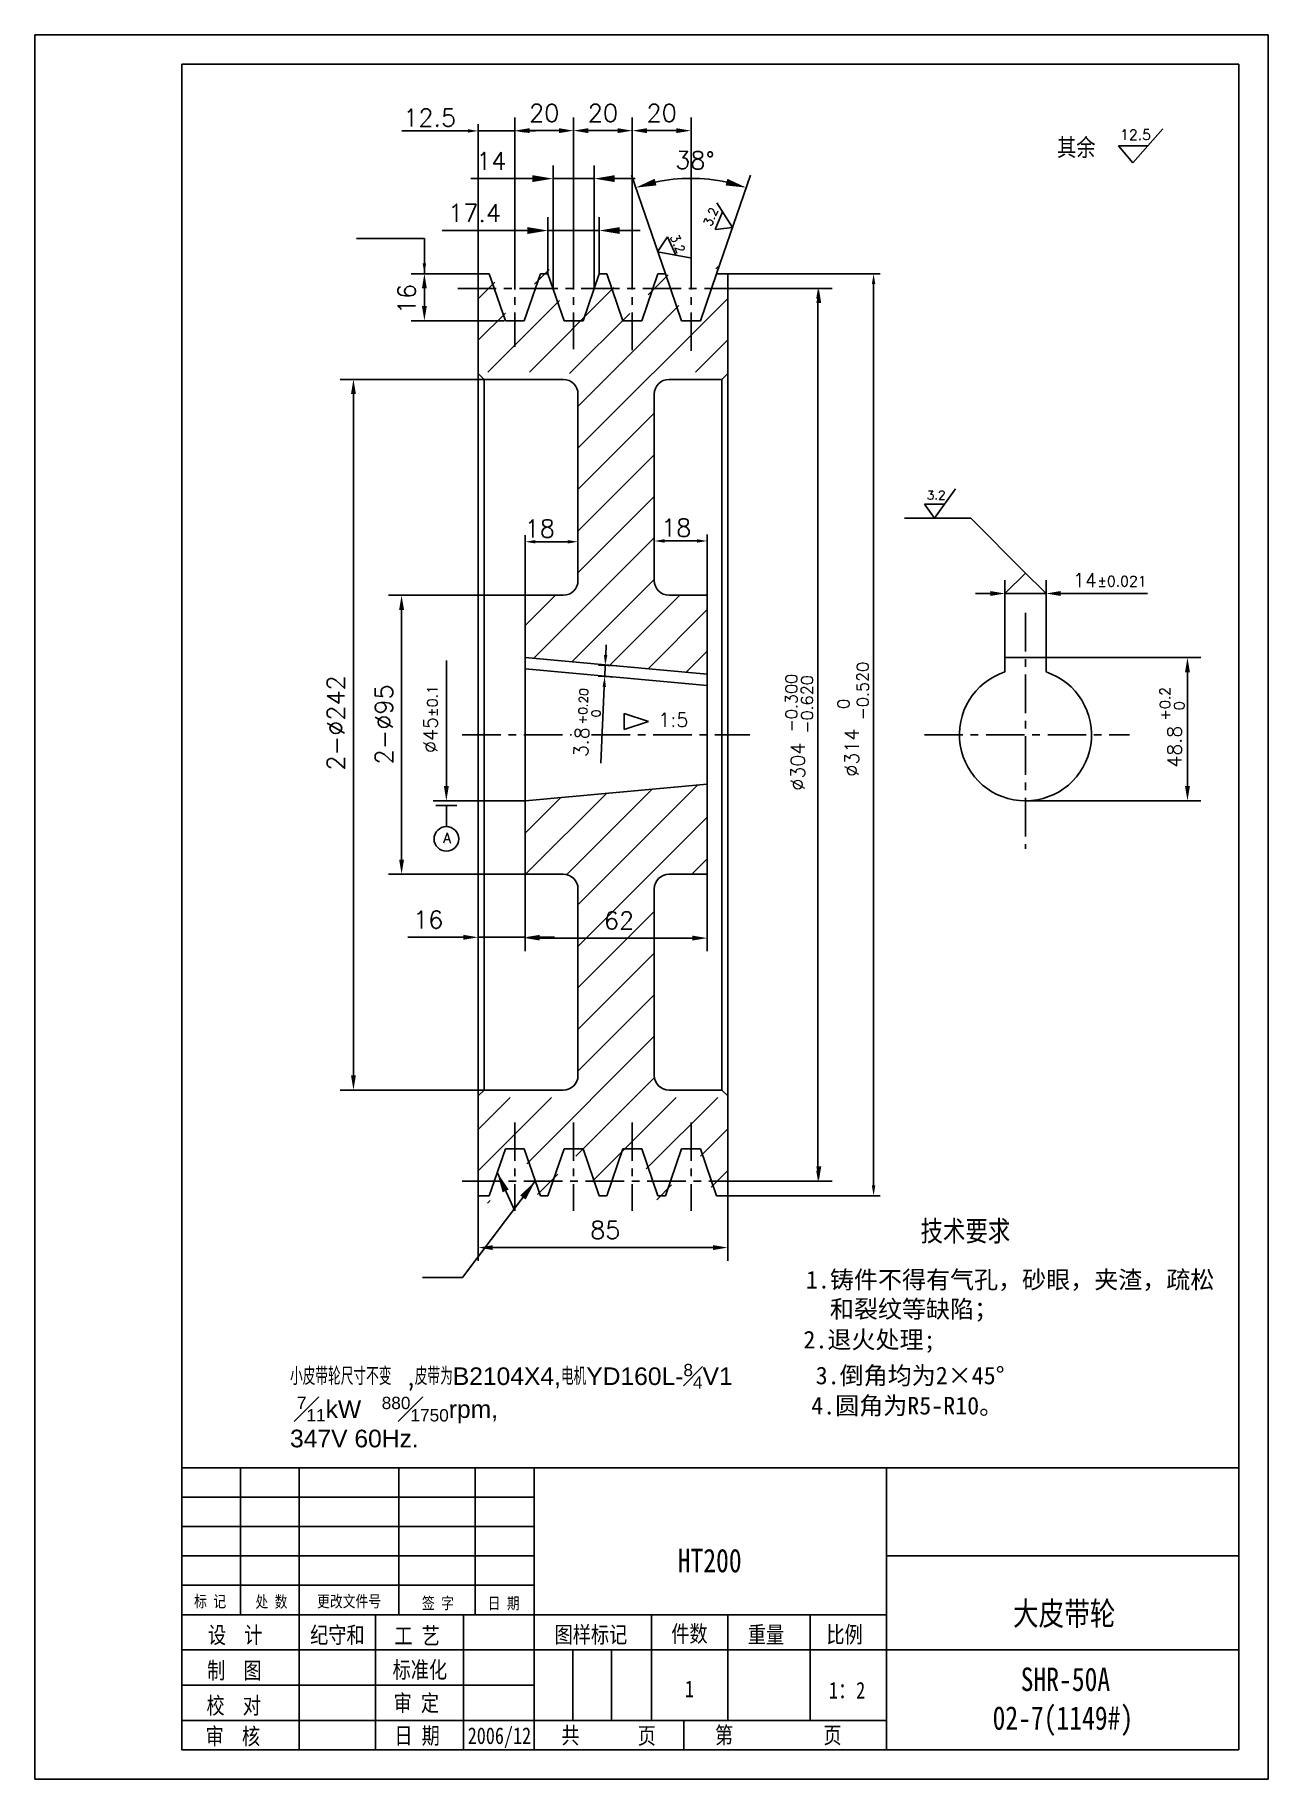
# Model space of a CAD drawing. Extents: x 345 to 765, y 133 to 727.
import ezdxf

# ---------------------------------------------------------------- set-up
doc = ezdxf.new("R2010")
doc.units = 0
doc.header["$LTSCALE"] = 10.5
doc.header["$MEASUREMENT"] = 0
doc.linetypes.add('CENTER', pattern=[2, 1.25, -0.25, 0.25, -0.25])
doc.layers.get('0').update_dxf_attribs({"color": 2, "linetype": 'CONTINUOUS'})
doc.layers.get('DEFPOINTS').update_dxf_attribs({"linetype": 'CONTINUOUS'})
doc.layers.add('PART', color=3, linetype='CONTINUOUS')
doc.layers.add('SMPEN_THICK', color=7, linetype='CONTINUOUS')
doc.styles.add('HZDX', font='', dxfattribs={"width": 0.8, "height": 7.5})
doc.styles.get("Standard").update_dxf_attribs({"font": 'txt.shx', "height": 6, "bigfont": 'gbcbig.shx'})
doc.styles.get('HZDX').set_extended_font_data('SimSun')
doc.dimstyles.get("Standard").update_dxf_attribs({"dimtxt": 0.18, "dimasz": 0.18, "dimexe": 0.18, "dimexo": 0.0625, "dimgap": 0.09, "dimtad": 0, "dimtih": 1, "dimtoh": 1, "dimdec": 4, "dimzin": 0, "dimdsep": 46, "dimtxsty": 'Standard', "dimcen": 0.09, "dimadec": 0, "dimazin": 0, "dimtfac": 1, "dimtdec": 4, "dimtofl": 0, "dimtmove": 0, "dimatfit": 3, "dimfxl": 1, "dimtolj": 1, "dimtzin": 0, "dimarcsym": 0})

# ---------------------------------------------------------------- blocks, each defined once
blk = doc.blocks.new('*D5')
at = {"layer": 'DEFPOINTS', "color": 0, "transparency": 16777216}
for p in [(512.05, 536.51), (469.97, 441.51), (512.05, 441.51)]:
    blk.add_point(p, dxfattribs=at)
at = {"layer": 'SMPEN_THICK', "color": 2, "lineweight": -2, "transparency": 16777216}
for p, q in [((512.05, 536.51), (465.47, 536.51)), ((469.97, 531.51), (469.97, 446.51)), ((512.05, 441.51), (465.47, 441.51))]:
    blk.add_line(p, q, dxfattribs=at)
at = {"layer": 'SMPEN_THICK', "color": 2, "transparency": 16777216}
for points in [[(469.14, 531.51), (470.81, 531.51), (469.97, 536.51)], [(469.14, 446.51), (470.81, 446.51), (469.97, 441.51)]]:
    blk.add_solid(points, dxfattribs=at)
at = {"layer": 'SMPEN_THICK', "color": 2, "transparency": 16777216, "insert": (463.97, 492.53), "char_height": 6, "attachment_point": 5, "rotation": 90}
blk.add_mtext('\\A1;2-%%c95', dxfattribs=at)
blk = doc.blocks.new('*D6')
at = {"layer": 'DEFPOINTS', "color": 0, "transparency": 16777216}
for p in [(498.05, 610.01), (453.58, 368.01), (498.05, 368.01)]:
    blk.add_point(p, dxfattribs=at)
at = {"layer": 'SMPEN_THICK', "color": 2, "lineweight": -2, "transparency": 16777216}
for p, q in [((498.05, 610.01), (449.08, 610.01)), ((453.58, 605.01), (453.58, 373.01)), ((498.05, 368.01), (449.08, 368.01))]:
    blk.add_line(p, q, dxfattribs=at)
at = {"layer": 'SMPEN_THICK', "color": 2, "transparency": 16777216}
for points in [[(452.75, 605.01), (454.42, 605.01), (453.58, 610.01)], [(452.75, 373.01), (454.42, 373.01), (453.58, 368.01)]]:
    blk.add_solid(points, dxfattribs=at)
at = {"layer": 'SMPEN_THICK', "color": 2, "transparency": 16777216, "insert": (447.58, 493.03), "char_height": 6, "attachment_point": 5, "rotation": 90}
blk.add_mtext('\\A1;2-%%c242', dxfattribs=at)
blk = doc.blocks.new('*D7')
at = {"layer": 'DEFPOINTS', "color": 0, "transparency": 16777216}
for p in [(548.55, 694.74), (548.55, 641.01), (568.55, 641.01)]:
    blk.add_point(p, dxfattribs=at)
at = {"layer": 'SMPEN_THICK', "color": 2, "lineweight": -2, "transparency": 16777216}
for p, q in [((548.55, 641.01), (548.55, 699.24)), ((563.55, 694.74), (553.55, 694.74))]:
    blk.add_line(p, q, dxfattribs=at)
at = {"layer": 'SMPEN_THICK', "color": 2, "transparency": 16777216}
for points in [[(553.55, 695.57), (553.55, 693.9), (548.55, 694.74)], [(563.55, 695.57), (563.55, 693.9), (568.55, 694.74)]]:
    blk.add_solid(points, dxfattribs=at)
at = {"layer": 'SMPEN_THICK', "color": 2, "transparency": 16777216, "insert": (558.55, 700.74), "char_height": 6, "attachment_point": 5}
blk.add_mtext('\\A1;20', dxfattribs=at)
blk = doc.blocks.new('*D8')
at = {"layer": 'DEFPOINTS', "color": 0, "transparency": 16777216}
for p in [(528.55, 694.74), (528.55, 641.01), (548.55, 641.01)]:
    blk.add_point(p, dxfattribs=at)
at = {"layer": 'SMPEN_THICK', "color": 2, "lineweight": -2, "transparency": 16777216}
for p, q in [((528.55, 641.01), (528.55, 699.24)), ((543.55, 694.74), (533.55, 694.74))]:
    blk.add_line(p, q, dxfattribs=at)
at = {"layer": 'SMPEN_THICK', "color": 2, "transparency": 16777216}
for points in [[(533.55, 695.57), (533.55, 693.9), (528.55, 694.74)], [(543.55, 695.57), (543.55, 693.9), (548.55, 694.74)]]:
    blk.add_solid(points, dxfattribs=at)
at = {"layer": 'SMPEN_THICK', "color": 2, "transparency": 16777216, "insert": (538.55, 700.74), "char_height": 6, "attachment_point": 5}
blk.add_mtext('\\A1;20', dxfattribs=at)
blk = doc.blocks.new('*D9')
at = {"layer": 'DEFPOINTS', "color": 0, "transparency": 16777216}
for p in [(508.55, 694.74), (508.55, 641.01), (528.55, 641.01)]:
    blk.add_point(p, dxfattribs=at)
at = {"layer": 'SMPEN_THICK', "color": 2, "lineweight": -2, "transparency": 16777216}
for p, q in [((508.55, 641.01), (508.55, 699.24)), ((523.55, 694.74), (513.55, 694.74))]:
    blk.add_line(p, q, dxfattribs=at)
at = {"layer": 'SMPEN_THICK', "color": 2, "transparency": 16777216}
for points in [[(513.55, 695.57), (513.55, 693.9), (508.55, 694.74)], [(523.55, 695.57), (523.55, 693.9), (528.55, 694.74)]]:
    blk.add_solid(points, dxfattribs=at)
at = {"layer": 'SMPEN_THICK', "color": 2, "transparency": 16777216, "insert": (518.55, 700.74), "char_height": 6, "attachment_point": 5}
blk.add_mtext('\\A1;20', dxfattribs=at)
blk = doc.blocks.new('*D10')
at = {"layer": 'DEFPOINTS', "color": 0, "transparency": 16777216}
for p in [(496.05, 441.51), (512.05, 441.51), (512.05, 420.04)]:
    blk.add_point(p, dxfattribs=at)
at = {"layer": 'SMPEN_THICK', "color": 2, "lineweight": -2, "transparency": 16777216}
for p, q in [((496.05, 441.51), (496.05, 415.54)), ((512.05, 441.51), (512.05, 415.54)), ((491.05, 420.04), (472.05, 420.04)), ((512.05, 420.04), (496.05, 420.04)), ((517.05, 420.04), (522.05, 420.04))]:
    blk.add_line(p, q, dxfattribs=at)
at = {"layer": 'SMPEN_THICK', "color": 2, "transparency": 16777216}
for points in [[(491.05, 420.87), (491.05, 419.2), (496.05, 420.04)], [(517.05, 420.87), (517.05, 419.2), (512.05, 420.04)]]:
    blk.add_solid(points, dxfattribs=at)
at = {"layer": 'SMPEN_THICK', "color": 2, "transparency": 16777216, "insert": (479.05, 426.04), "char_height": 6, "attachment_point": 5}
blk.add_mtext('\\A1;16', dxfattribs=at)
blk = doc.blocks.new('*D11')
at = {"layer": 'DEFPOINTS', "color": 0, "transparency": 16777216}
for p in [(496.05, 646.01), (477.74, 630.01), (504.94, 630.01)]:
    blk.add_point(p, dxfattribs=at)
at = {"layer": 'SMPEN_THICK', "color": 2, "lineweight": -2, "transparency": 16777216}
for p, q in [((496.05, 646.01), (473.24, 646.01)), ((477.74, 641.01), (477.74, 635.01)), ((504.94, 630.01), (473.24, 630.01))]:
    blk.add_line(p, q, dxfattribs=at)
at = {"layer": 'SMPEN_THICK', "color": 2, "transparency": 16777216}
for points in [[(476.91, 641.01), (478.57, 641.01), (477.74, 646.01)], [(476.91, 635.01), (478.57, 635.01), (477.74, 630.01)]]:
    blk.add_solid(points, dxfattribs=at)
at = {"layer": 'SMPEN_THICK', "color": 2, "transparency": 16777216, "insert": (471.74, 637.41), "char_height": 6, "attachment_point": 5, "rotation": 90}
blk.add_mtext('\\A1;16', dxfattribs=at)
blk = doc.blocks.new('*D12')
at = {"layer": 'DEFPOINTS', "color": 0, "transparency": 16777216}
for p in [(496.05, 332.01), (581.05, 332.01), (581.05, 314.36)]:
    blk.add_point(p, dxfattribs=at)
at = {"layer": 'SMPEN_THICK', "color": 2, "lineweight": -2, "transparency": 16777216}
for p, q in [((496.05, 332.01), (496.05, 309.86)), ((581.05, 332.01), (581.05, 309.86)), ((501.05, 314.36), (576.05, 314.36))]:
    blk.add_line(p, q, dxfattribs=at)
at = {"layer": 'SMPEN_THICK', "color": 2, "transparency": 16777216}
for points in [[(501.05, 315.2), (501.05, 313.53), (496.05, 314.36)], [(576.05, 315.2), (576.05, 313.53), (581.05, 314.36)]]:
    blk.add_solid(points, dxfattribs=at)
at = {"layer": 'SMPEN_THICK', "color": 2, "transparency": 16777216, "insert": (539.35, 320.36), "char_height": 6, "attachment_point": 5}
blk.add_mtext('\\A1;85', dxfattribs=at)
blk = doc.blocks.new('*D13')
at = {"color": 2, "lineweight": -2, "transparency": 16777216}
for p, q in [((512.05, 536.51), (512.05, 556.99)), ((515.55, 554.74), (526.55, 554.74)), ((530.05, 541.51), (530.05, 556.99))]:
    blk.add_line(p, q, dxfattribs=at)
at = {"color": 2, "transparency": 16777216}
for points in [[(515.55, 555.32), (515.55, 554.15), (512.05, 554.74)], [(526.55, 555.32), (526.55, 554.15), (530.05, 554.74)]]:
    blk.add_solid(points, dxfattribs=at)
at = {"layer": 'DEFPOINTS', "color": 0, "transparency": 16777216}
for p in [(530.05, 554.74), (530.05, 541.51), (512.05, 536.51)]:
    blk.add_point(p, dxfattribs=at)
at = {"color": 2, "transparency": 16777216, "insert": (517.03, 559.24), "char_height": 6, "attachment_point": 5}
blk.add_mtext('\\A1;18', dxfattribs=at)
blk = doc.blocks.new('*D14')
at = {"color": 2, "lineweight": -2, "transparency": 16777216}
for p, q in [((556.05, 541.51), (556.05, 557.25)), ((570.55, 555), (559.55, 555)), ((574.05, 536.51), (574.05, 557.25))]:
    blk.add_line(p, q, dxfattribs=at)
at = {"color": 2, "transparency": 16777216}
for points in [[(559.55, 555.59), (559.55, 554.42), (556.05, 555)], [(570.55, 555.59), (570.55, 554.42), (574.05, 555)]]:
    blk.add_solid(points, dxfattribs=at)
at = {"layer": 'DEFPOINTS', "color": 0, "transparency": 16777216}
for p in [(556.05, 555), (556.05, 541.51), (574.05, 536.51)]:
    blk.add_point(p, dxfattribs=at)
at = {"color": 2, "transparency": 16777216, "insert": (563.5, 559.5), "char_height": 6, "attachment_point": 5}
blk.add_mtext('\\A1;18', dxfattribs=at)
blk = doc.blocks.new('*D15')
at = {"color": 2, "lineweight": -2, "transparency": 16777216}
for p, q in [((496.05, 646.01), (496.05, 696.9)), ((508.55, 646.01), (508.55, 696.9)), ((492.55, 694.65), (470.05, 694.65)), ((508.55, 694.65), (496.05, 694.65)), ((512.05, 694.65), (515.55, 694.65))]:
    blk.add_line(p, q, dxfattribs=at)
at = {"color": 2, "transparency": 16777216}
for points in [[(492.55, 695.24), (492.55, 694.07), (496.05, 694.65)], [(512.05, 695.24), (512.05, 694.07), (508.55, 694.65)]]:
    blk.add_solid(points, dxfattribs=at)
at = {"layer": 'DEFPOINTS', "color": 0, "transparency": 16777216}
for p in [(508.55, 694.65), (496.05, 646.01), (508.55, 646.01)]:
    blk.add_point(p, dxfattribs=at)
at = {"color": 2, "transparency": 16777216, "insert": (479.55, 699.15), "char_height": 6, "attachment_point": 5}
blk.add_mtext('\\A1;12.5', dxfattribs=at)
blk = doc.blocks.new('*D16')
at = {"layer": 'DEFPOINTS', "color": 0, "transparency": 16777216}
for p in [(512.05, 441.51), (574.05, 441.51), (574.05, 419.76)]:
    blk.add_point(p, dxfattribs=at)
at = {"layer": 'SMPEN_THICK', "color": 2, "lineweight": -2, "transparency": 16777216}
for p, q in [((512.05, 441.51), (512.05, 415.26)), ((574.05, 441.51), (574.05, 415.26)), ((517.05, 419.76), (569.05, 419.76))]:
    blk.add_line(p, q, dxfattribs=at)
at = {"layer": 'SMPEN_THICK', "color": 2, "transparency": 16777216}
for points in [[(517.05, 420.6), (517.05, 418.93), (512.05, 419.76)], [(569.05, 420.6), (569.05, 418.93), (574.05, 419.76)]]:
    blk.add_solid(points, dxfattribs=at)
at = {"layer": 'SMPEN_THICK', "color": 2, "transparency": 16777216, "insert": (544.02, 425.76), "char_height": 6, "attachment_point": 5}
blk.add_mtext('\\A1;62', dxfattribs=at)
blk = doc.blocks.new('*D17')
at = {"color": 2, "lineweight": -2, "transparency": 16777216}
for p, q in [((559.83, 646.01), (548.27, 679.6)), ((577.27, 646.01), (588.84, 679.6))]:
    blk.add_line(p, q, dxfattribs=at)
blk.add_arc((568.55, 620.68), 57.81, 77.94183, 102.05817, dxfattribs=at)
at = {"color": 2, "transparency": 16777216}
for points in [[(556.79, 676.09), (556.16, 678.34), (549.73, 675.34)], [(580.94, 678.34), (580.32, 676.09), (587.37, 675.34)]]:
    blk.add_solid(points, dxfattribs=at)
at = {"layer": 'DEFPOINTS', "color": 0, "transparency": 16777216}
for p in [(562.18, 678.14), (559.83, 646.01), (577.27, 646.01), (565.34, 630.01), (571.77, 630.01)]:
    blk.add_point(p, dxfattribs=at)
at = {"color": 2, "transparency": 16777216, "insert": (569.86, 684.64), "char_height": 6, "attachment_point": 5, "rotation": 358.83182}
blk.add_mtext('\\A1;38°', dxfattribs=at)
blk = doc.blocks.new('*D18')
at = {"color": 2, "lineweight": -2, "transparency": 16777216}
for p, q in [((514.55, 678.4), (493.55, 678.4)), ((521.55, 641.01), (521.55, 682.9)), ((535.55, 678.4), (521.55, 678.4)), ((535.55, 641.01), (535.55, 682.9)), ((542.55, 678.4), (549.55, 678.4))]:
    blk.add_line(p, q, dxfattribs=at)
at = {"color": 2, "transparency": 16777216}
for points in [[(514.55, 679.57), (514.55, 677.24), (521.55, 678.4)], [(542.55, 679.57), (542.55, 677.24), (535.55, 678.4)]]:
    blk.add_solid(points, dxfattribs=at)
at = {"layer": 'DEFPOINTS', "color": 0, "transparency": 16777216}
for p in [(535.55, 678.4), (521.55, 641.01), (535.55, 641.01)]:
    blk.add_point(p, dxfattribs=at)
at = {"color": 2, "transparency": 16777216, "insert": (500.55, 684.4), "char_height": 6, "attachment_point": 5}
blk.add_mtext('\\A1;14', dxfattribs=at)
blk = doc.blocks.new('*D19')
at = {"color": 2, "lineweight": -2, "transparency": 16777216}
for p, q in [((512.83, 660.72), (483.83, 660.72)), ((519.83, 646.01), (519.83, 665.22)), ((537.27, 660.72), (519.83, 660.72)), ((537.27, 646.01), (537.27, 665.22)), ((544.27, 660.72), (551.27, 660.72))]:
    blk.add_line(p, q, dxfattribs=at)
at = {"color": 2, "transparency": 16777216}
for points in [[(512.83, 661.89), (512.83, 659.55), (519.83, 660.72)], [(544.27, 661.89), (544.27, 659.55), (537.27, 660.72)]]:
    blk.add_solid(points, dxfattribs=at)
at = {"layer": 'DEFPOINTS', "color": 0, "transparency": 16777216}
for p in [(537.27, 660.72), (519.83, 646.01), (537.27, 646.01)]:
    blk.add_point(p, dxfattribs=at)
at = {"color": 2, "transparency": 16777216, "insert": (494.83, 666.72), "char_height": 6, "attachment_point": 5}
blk.add_mtext('\\A1;17.4', dxfattribs=at)

msp = doc.modelspace()

# ---------------------------------------------------------------- hatches: boundary and pattern name
h = msp.add_hatch()
h.set_pattern_fill('ANSI31', color=256, scale=80, style=0)
h.paths.add_polyline_path([(556.05275, 607.5087, -0.414213562), (561.05275, 612.5087), (579.05275, 612.5087), (581.05275, 614.5087), (581.05275, 643.5087), (575.55275, 643.5087), (571.76514, 632.5087), (565.34035, 632.5087), (561.55275, 643.5087), (555.55275, 643.5087), (551.76514, 632.5087), (545.34035, 632.5087), (541.55275, 643.5087), (535.55275, 643.5087), (531.76514, 632.5087), (525.34035, 632.5087), (521.55275, 643.5087), (515.55275, 643.5087), (511.76514, 632.5087), (505.34035, 632.5087), (501.55275, 643.5087), (496.05275, 643.5087), (496.05275, 614.5087), (498.05275, 612.5087), (525.05275, 612.5087, -0.414213562), (530.05275, 607.5087), (530.05275, 541.5087, -0.414213562), (525.05275, 536.5087), (512.05275, 536.5087), (512.05275, 515.32473), (574.05275, 509.62473), (574.05275, 536.5087), (561.05275, 536.5087, -0.414213562), (556.05275, 541.5087)])
h.paths.add_polyline_path([(556.05275, 436.5087, -0.414213562), (561.05275, 441.5087), (574.05275, 441.5087), (574.05275, 472.2087), (512.05275, 466.5087), (512.05275, 441.5087), (525.05275, 441.5087, -0.414213562), (530.05275, 436.5087), (530.05275, 370.5087, -0.414213562), (525.05275, 365.5087), (498.05275, 365.5087), (496.05275, 363.5087), (496.05275, 334.5087), (501.55275, 334.5087), (505.34035, 345.5087), (511.76514, 345.5087), (515.55275, 334.5087), (521.55275, 334.5087), (525.34035, 345.5087), (531.76514, 345.5087), (535.55275, 334.5087), (541.55275, 334.5087), (545.34035, 345.5087), (551.76514, 345.5087), (555.55275, 334.5087), (561.55275, 334.5087), (565.34035, 345.5087), (571.76514, 345.5087), (575.55275, 334.5087), (581.05275, 334.5087), (581.05275, 363.5087), (579.05275, 365.5087), (561.05275, 365.5087, -0.414213562), (556.05275, 370.5087)])
h.paths.add_polyline_path([(501.55275, 334.5087), (496.05275, 334.5087), (496.05275, 329.5087), (499.83111, 329.5087)])
h.paths.add_polyline_path([(521.55275, 334.5087), (515.55275, 334.5087), (517.27439, 329.5087), (519.83111, 329.5087)])
h.paths.add_polyline_path([(541.55275, 334.5087), (535.55275, 334.5087), (537.27439, 329.5087), (539.83111, 329.5087)])
h.paths.add_polyline_path([(561.55275, 334.5087), (555.55275, 334.5087), (557.27439, 329.5087), (559.83111, 329.5087)])
h.paths.add_polyline_path([(581.05275, 334.5087), (575.55275, 334.5087), (577.27439, 329.5087), (581.05275, 329.5087)])
h.paths.add_polyline_path([(499.83111, 648.5087), (496.05275, 648.5087), (496.05275, 643.5087), (501.55275, 643.5087)])
h.paths.add_polyline_path([(519.83111, 648.5087), (517.27439, 648.5087), (515.55275, 643.5087), (521.55275, 643.5087)])
h.paths.add_polyline_path([(539.83111, 648.5087), (537.27439, 648.5087), (535.55275, 643.5087), (541.55275, 643.5087)])
h.paths.add_polyline_path([(559.83111, 648.5087), (557.27439, 648.5087), (555.55275, 643.5087), (561.55275, 643.5087)])
h.paths.add_polyline_path([(581.05275, 648.5087), (577.27439, 648.5087), (575.55275, 643.5087), (581.05275, 643.5087)])
h.paths.add_polyline_path([(537.52269, 430.26237), (550.52269, 430.26237), (550.52269, 421.26237), (537.52269, 421.26237)], flags=24)

# ---------------------------------------------------------------- linework, layer by layer
at = {"color": 2, "linetype": 'ByBlock'}
for p, q in [((568.55275, 641.0087), (568.55275, 699.23673)), ((563.55275, 694.73673), (558.55275, 694.73673)), ((581.05275, 646.0087), (632.96999, 646.0087)), ((630.71999, 642.5087), (630.71999, 335.5087)), ((581.05275, 641.0087), (616.56951, 641.0087)), ((581.05275, 641.0087), (614.02488, 641.0087)), ((611.77488, 637.5087), (611.77488, 340.5087)), ((675.45123, 515.3087), (675.45123, 541.61236)), ((689.45123, 515.3087), (689.45123, 541.61236)), ((670.45123, 537.11236), (665.45123, 537.11236)), ((675.45123, 537.11236), (689.45123, 537.11236)), ((694.45123, 537.11236), (723.99526, 537.11236)), ((539.48493, 516.13368), (539.64498, 519.63002)), ((485.23327, 514.25538), (485.23327, 471.5087)), ((543.22669, 512.45874), (537.07725, 512.74022)), ((539.32489, 512.63734), (539.15095, 508.8373)), ((689.45123, 515.3087), (742.1234, 515.3087)), ((543.05275, 508.6587), (536.9033, 508.94019)), ((538.99091, 505.34097), (537.79839, 479.28887)), ((737.6234, 510.3087), (737.6234, 471.5087)), ((512.05275, 466.5087), (480.73327, 466.5087)), ((682.45123, 466.5087), (742.1234, 466.5087)), ((581.05275, 337.0087), (616.56951, 337.0087)), ((581.05275, 337.0087), (614.02488, 337.0087)), ((581.05275, 332.0087), (632.96999, 332.0087))]:
    msp.add_line(p, q, dxfattribs=at)
for p, q in [((729.24249, 695.31371), (719.06686, 683.7235)), ((714.11553, 689.58681), (719.06686, 683.7235)), ((724.20737, 689.58681), (714.11553, 689.58681)), ((579.27807, 667.11984), (576.76413, 661.03491)), ((577.35405, 670.14127), (582.68528, 661.80379)), ((576.76413, 661.03491), (582.68528, 661.80379)), ((560.583, 658.52564), (557.16779, 653.44697)), ((568.27704, 651.44799), (557.16779, 653.44697)), ((563.38341, 652.33537), (560.583, 658.52564)), ((658.62331, 572.77469), (651.42856, 562.76907)), ((654.79885, 567.54997), (648.05322, 567.54997)), ((648.05322, 567.54997), (651.42856, 562.76907))]:
    msp.add_line(p, q)
for points in [[(563.55275, 695.57006), (563.55275, 693.90339), (568.55275, 694.73673)], [(630.13666, 642.5087), (631.30333, 642.5087), (630.71999, 646.0087)], [(611.19155, 637.5087), (612.35821, 637.5087), (611.77488, 641.0087)], [(611.23618, 636.0087), (612.90284, 636.0087), (612.06951, 641.0087)], [(670.45123, 537.94569), (670.45123, 536.27903), (675.45123, 537.11236)], [(694.45123, 537.94569), (694.45123, 536.27903), (689.45123, 537.11236)], [(538.90221, 516.16035), (540.06766, 516.107), (539.32489, 512.63734)], [(736.79007, 510.3087), (738.45673, 510.3087), (737.6234, 515.3087)], [(538.40818, 505.36764), (539.57363, 505.31429), (539.15095, 508.8373)], [(484.39994, 471.5087), (486.06661, 471.5087), (485.23327, 466.5087)], [(736.79007, 471.5087), (738.45673, 471.5087), (737.6234, 466.5087)], [(611.19155, 340.5087), (612.35821, 340.5087), (611.77488, 337.0087)], [(611.23618, 342.0087), (612.90284, 342.0087), (612.06951, 337.0087)], [(630.13666, 335.5087), (631.30333, 335.5087), (630.71999, 332.0087)]]:
    msp.add_solid(points, dxfattribs=at)
at = {"layer": 'DEFPOINTS', "color": 0, "linetype": 'ByBlock'}
for p in [(568.55275, 694.73673), (581.05275, 646.0087), (581.05275, 646.0087), (581.05275, 641.0087), (581.05275, 641.0087), (512.05275, 536.5087), (689.45123, 537.11236), (512.05275, 511.5087), (543.22669, 512.45874), (675.45123, 515.3087), (689.45123, 515.3087), (689.45123, 515.3087), (539.15095, 508.8373), (543.05275, 508.6587), (485.23327, 466.5087), (512.05275, 466.5087), (682.45123, 466.5087), (737.6234, 466.5087), (568.55275, 337.0087), (581.05275, 337.0087), (581.05275, 337.0087), (611.77488, 337.0087), (612.06951, 337.0087), (581.05275, 332.0087), (581.05275, 332.0087), (630.71999, 332.0087)]:
    msp.add_point(p, dxfattribs=at)
at = {"layer": 'PART', "linetype": 'Continuous'}
for p, q in [((345.08971, 133.35144), (345.08971, 727.35143)), ((345.08971, 727.35143), (765.08971, 727.35143)), ((765.08971, 727.35143), (765.08971, 133.35144)), ((415.08971, 239.35144), (415.08971, 189.35144)), ((435.08971, 239.35144), (435.08971, 143.35144)), ((469.08971, 239.35144), (469.08971, 189.35144)), ((495.08971, 239.35144), (495.08971, 189.35144)), ((515.08971, 239.35144), (515.08971, 143.35144)), ((635.08971, 239.35144), (635.08971, 143.35144)), ((755.08971, 209.35144), (635.08971, 209.35144)), ((461.08971, 189.35144), (461.08971, 143.35144)), ((491.08971, 189.35144), (491.08971, 143.35144)), ((555.08971, 189.35144), (555.08971, 153.35144)), ((581.08971, 189.35144), (581.08971, 153.35144)), ((609.08971, 189.35144), (609.08971, 153.35144)), ((528.28971, 177.35144), (528.28971, 153.35144)), ((541.48971, 177.35144), (541.48971, 153.35144)), ((755.08971, 177.35144), (635.08971, 177.35144)), ((566.04526, 153.35144), (566.04526, 143.35144)), ((765.08971, 133.35144), (345.08971, 133.35144))]:
    msp.add_line(p, q, dxfattribs=at)
at = {"layer": 'SMPEN_THICK', "color": 4}
for p, q in [((395.08971, 717.35143), (755.08971, 717.35143)), ((395.08971, 239.35144), (395.08971, 717.35143)), ((755.08971, 717.35143), (755.08971, 143.35144)), ((496.05275, 646.0087), (496.05275, 332.0087)), ((496.05275, 646.0087), (499.83111, 646.0087)), ((499.83111, 646.0087), (505.34035, 630.0087)), ((517.27439, 646.0087), (511.76514, 630.0087)), ((517.27439, 646.0087), (519.83111, 646.0087)), ((519.83111, 646.0087), (525.34035, 630.0087)), ((537.27439, 646.0087), (531.76514, 630.0087)), ((537.27439, 646.0087), (539.83111, 646.0087)), ((539.83111, 646.0087), (545.34035, 630.0087)), ((557.27439, 646.0087), (551.76514, 630.0087)), ((557.27439, 646.0087), (559.83111, 646.0087)), ((559.83111, 646.0087), (565.34035, 630.0087)), ((577.27439, 646.0087), (571.76514, 630.0087)), ((577.27439, 646.0087), (581.05275, 646.0087)), ((581.05275, 646.0087), (581.05275, 332.0087)), ((505.34035, 630.0087), (511.76514, 630.0087)), ((525.34035, 630.0087), (531.76514, 630.0087)), ((545.34035, 630.0087), (551.76514, 630.0087)), ((565.34035, 630.0087), (571.76514, 630.0087)), ((496.05275, 612.0087), (498.05275, 610.0087)), ((579.05275, 610.0087), (581.05275, 612.0087)), ((498.05275, 610.0087), (525.05275, 610.0087)), ((498.05275, 610.0087), (498.05275, 368.0087)), ((561.05275, 610.0087), (579.05275, 610.0087)), ((579.05275, 610.0087), (579.05275, 368.0087)), ((530.05275, 605.0087), (530.05275, 541.5087)), ((556.05275, 605.0087), (556.05275, 541.5087)), ((512.05275, 536.5087), (512.05275, 441.5087)), ((512.05275, 536.5087), (525.05275, 536.5087)), ((561.05275, 536.5087), (574.05275, 536.5087)), ((574.05275, 536.5087), (574.05275, 441.5087)), ((512.05275, 515.32473), (574.05275, 509.62473)), ((512.05275, 511.5087), (574.05275, 505.8087)), ((675.45123, 515.3087), (689.45123, 515.3087)), ((675.45123, 515.3087), (675.45123, 510.39211)), ((689.45123, 515.3087), (689.45123, 510.39211)), ((512.05275, 466.5087), (574.05275, 472.2087)), ((512.05275, 441.5087), (525.05275, 441.5087)), ((561.05275, 441.5087), (574.05275, 441.5087)), ((530.05275, 436.5087), (530.05275, 373.0087)), ((556.05275, 436.5087), (556.05275, 373.0087)), ((496.05275, 366.0087), (498.05275, 368.0087)), ((498.05275, 368.0087), (525.05275, 368.0087)), ((561.05275, 368.0087), (579.05275, 368.0087)), ((579.05275, 368.0087), (581.05275, 366.0087)), ((499.83111, 332.0087), (505.34035, 348.0087)), ((505.34035, 348.0087), (511.76514, 348.0087)), ((517.27439, 332.0087), (511.76514, 348.0087)), ((519.83111, 332.0087), (525.34035, 348.0087)), ((525.34035, 348.0087), (531.76514, 348.0087)), ((537.27439, 332.0087), (531.76514, 348.0087)), ((539.83111, 332.0087), (545.34035, 348.0087)), ((545.34035, 348.0087), (551.76514, 348.0087)), ((557.27439, 332.0087), (551.76514, 348.0087)), ((559.83111, 332.0087), (565.34035, 348.0087)), ((565.34035, 348.0087), (571.76514, 348.0087)), ((577.27439, 332.0087), (571.76514, 348.0087)), ((496.05275, 332.0087), (499.83111, 332.0087)), ((517.27439, 332.0087), (519.83111, 332.0087)), ((537.27439, 332.0087), (539.83111, 332.0087)), ((557.27439, 332.0087), (559.83111, 332.0087)), ((577.27439, 332.0087), (581.05275, 332.0087)), ((395.08971, 239.35144), (395.08971, 143.35144)), ((755.08971, 239.35144), (395.08971, 239.35144)), ((755.08971, 143.35144), (395.08971, 143.35144))]:
    msp.add_line(p, q, dxfattribs=at)
at = {"layer": 'SMPEN_THICK', "linetype": 'CENTER'}
for p, q in [((508.55275, 653.79945), (508.55275, 621.06257)), ((528.55275, 653.79945), (528.55275, 620.31723)), ((548.55275, 653.79945), (548.55275, 619.95303)), ((568.55275, 653.79945), (568.55275, 619.76246)), ((489.096, 641.0087), (587.4723, 641.0087)), ((682.45123, 530.52711), (682.45123, 450.18704)), ((490.65525, 489.0087), (527.84708, 489.0087)), ((534.68143, 489.0087), (588.56776, 489.0087)), ((648.01188, 489.0087), (717.85615, 489.0087)), ((508.55275, 357.01747), (508.55275, 326.87821)), ((528.55275, 357.01747), (528.55275, 326.87821)), ((548.55275, 357.01747), (548.55275, 326.87821)), ((568.55275, 357.01747), (568.55275, 326.87821)), ((490.60987, 337.0087), (587.95244, 337.0087))]:
    msp.add_line(p, q, dxfattribs=at)
at = {"layer": 'SMPEN_THICK'}
for p, q in [((663.83203, 562.71438), (641.26813, 562.71438)), ((682.47884, 544.07868), (663.83203, 562.71438)), ((675.45123, 537.11236), (682.47884, 544.07868)), ((689.45123, 537.11236), (681.5823, 544.97443)), ((545.74959, 496.24852), (545.74959, 490.77124)), ((545.74959, 496.24852), (554.09148, 493.50988)), ((545.74959, 490.77124), (554.09148, 493.50988)), ((481.63843, 464.91953), (488.82312, 464.91953)), ((485.23077, 464.91953), (485.23077, 457.74138)), ((515.08971, 229.35144), (395.08971, 229.35144)), ((515.08971, 219.35144), (395.08971, 219.35144)), ((515.08971, 209.35144), (395.08971, 209.35144)), ((515.08971, 199.35144), (395.08971, 199.35144)), ((635.08971, 189.35144), (395.08971, 189.35144)), ((635.08971, 177.35144), (395.08971, 177.35144)), ((515.08971, 165.35144), (395.08971, 165.35144)), ((635.08971, 153.35144), (395.08971, 153.35144))]:
    msp.add_line(p, q, dxfattribs=at)
msp.add_circle((485.23077, 453.55031), 4.19107, dxfattribs=at)
at = {"layer": 'SMPEN_THICK', "color": 4}
for centre, radius, start, end in [((525.05275, 605.0087), 5, 360, 90), ((561.05275, 605.0087), 5, 90, 180), ((525.05275, 541.5087), 5, 270, 360), ((561.05275, 541.5087), 5, 180, 270), ((682.45123, 489.0087), 22.5, 108.12620396, 71.87379604), ((525.05275, 436.5087), 5, 360, 90), ((561.05275, 436.5087), 5, 90, 180), ((525.05275, 373.0087), 5, 270, 0), ((561.05275, 373.0087), 5, 180, 270)]:
    msp.add_arc(centre, radius, start, end, dxfattribs=at)

# ---------------------------------------------------------------- texts
for s, height, p in [('12.5', 3.5, (714.68779, 691.61135)), ('3.2', 3, (648.8258, 569.13069)), ('A', 3.5, (484.11132, 452.12294))]:
    msp.add_text(s, height=height).set_placement(p)
for rotation, p in [(67.13803454, (575.40218, 661.85487)), (293.68807619, (561.33695, 658.59209))]:
    msp.add_text('3.2', height=3, rotation=rotation).set_placement(p)
at = {"color": 2, "linetype": 'ByBlock', "insert": (479.85827, 494.3529), "char_height": 4.75, "attachment_point": 5, "rotation": 90}
msp.add_mtext('∅45\\H3.5;%%p0.1', dxfattribs=at)
at = {"color": 2, "linetype": 'ByBlock', "char_height": 6}
for s, insert, attachment_point in [('{\\f仿宋_GB2312|b0|i0|c134|p49;1.铸件不得有气孔，砂眼，夹渣，疏松\\P  和裂纹等缺陷；}', (607.67439, 306.42227), 1), ('{\\f仿宋_GB2312|b0|i0|c134|p49;2.退火处理;}', (629.32222, 282.25064), 5), ('{\\f仿宋_GB2312|b0|i0|c134|p49;3.倒角均为2×45%%d}', (643.16886, 270.44868), 5), ('{\\f仿宋_GB2312|b0|i0|c134|p49;4.圆角为R5-R10。}', (642.17631, 260.17041), 5)]:
    msp.add_mtext(s, dxfattribs=dict(at, insert=insert, attachment_point=attachment_point))
at = {"insert": (431.98314, 274.76261), "char_height": 6, "width": 154.4726397, "attachment_point": 1}
msp.add_mtext('\\A1;小皮带轮尺寸不变 ,皮带为{\\fArial|b0|i0|c0|p32;B2104X4,}电机{\\fArial|b0|i0|c0|p32;YD160L-\\H0.7x;\\S8#4;\\H1.429x;V1   \\H0.7x;\\S7#11;\\H1.429x;kW   \\H0.7x;\\S880#1750;\\H1.429x;rpm,\\P347V 60Hz.}', dxfattribs=at)
at = {"layer": 'SMPEN_THICK', "style": 'HZDX', "width": 0.8}
for s, height, p in [('其余', 6, (693.21879, 686.03156)), ('HT200', 8, (564.01981, 203.78999)), ('标 记', 4, (399.32336, 191.89251)), ('处 数', 4, (420.20776, 191.76441)), ('更改文件号', 4, (441.18678, 191.8943)), ('签 字', 4, (476.91475, 191.28602)), ('日 期', 4, (499.2924, 191.24245)), ('大皮带轮', 8, (678.18565, 185.73256)), ('设  计', 5.67, (404.03631, 179.58954)), ('纪守和', 5.67, (438.83206, 179.58954)), ('工 艺', 5.67, (467.51979, 179.33082)), ('图样标记', 5.67, (522.08382, 179.72743)), ('件数', 5.67, (561.82581, 180.02467)), ('重量', 5.67, (587.88797, 179.7283)), ('比例', 5.67, (614.65916, 179.76527)), ('制  图', 5.67, (403.7398, 167.52564)), ('标准化', 5.67, (466.92676, 167.74844)), ('1', 5.67, (566.46555, 161.25838)), ('1：2', 5.67, (615.50999, 160.78854)), ('SHR-50A', 8, (680.82128, 163.3427)), ('校  对', 5.67, (403.53605, 155.568)), ('审 定', 5.67, (467.26027, 156.42508)), ('02-7(1149#)', 8, (671.24661, 150.1722)), ('审  核', 5.67, (403.23953, 145.10227)), ('日 期', 5.67, (467.53229, 145.31172)), ('2006/12', 5.67, (492.49446, 145.31172)), ('共', 5.67, (524.38973, 145.41565)), ('页', 5.67, (550.40569, 145.28595)), ('第', 5.67, (576.72502, 145.4896)), ('页', 5.67, (613.6557, 145.4896))]:
    msp.add_text(s, height=height, dxfattribs=at).set_placement(p)
at = {"layer": 'SMPEN_THICK', "color": 2}
for s, height, p in [('14', 4.75, (698.61669, 539.31168)), ('%%P0.021', 3.5, (706.8969, 539.5421))]:
    msp.add_text(s, height=height, dxfattribs=at).set_placement(p)
for s, height, rotation, p in [('-0.520', 4, 90, (629.01958, 493.96675)), ('-0.300', 4, 90, (604.73735, 489.85675)), ('-0.620', 4, 90, (610.07447, 489.4071)), ('+0.20', 3, 87.37915544, (533.01953, 492.44099)), ('0', 4, 90, (622.47998, 497.78271)), ('+0.2', 3.5, 90, (731.74368, 493.88171)), ('0', 3.5, 90, (736.58427, 497.39734)), ('0', 3, 87.37915544, (537.62274, 494.91844)), ('3.8', 4.75, 87.37915544, (533.38682, 481.32924)), ('∅314', 4.75, 90, (625.66078, 474.77775)), ('48.8', 4.75, 90, (735.55508, 477.80341)), ('%%C304', 4.75, 90, (607.3169, 469.9998))]:
    msp.add_text(s, height=height, rotation=rotation, dxfattribs=at).set_placement(p)
at = {"layer": 'SMPEN_THICK', "insert": (557.42824, 496.48666), "char_height": 4.75, "width": 22.8806, "attachment_point": 1}
msp.add_mtext('1:5', dxfattribs=at)
at = {"layer": 'SMPEN_THICK', "insert": (661.9864, 319.61085), "char_height": 7, "attachment_point": 5, "style": 'HZDX'}
msp.add_mtext('{\\f仿宋_GB2312|b0|i0|c134|p49;技术要求}', dxfattribs=at)

# ---------------------------------------------------------------- dimensions: what is measured, and where the dimension line sits
for base, p1, p2, override, picture, middle in [((508.55275, 694.65384), (496.05275, 646.0087), (508.55275, 646.0087), {"dimtxt": 5, "dimasz": 3.5, "dimexe": 2.25, "dimexo": 0, "dimgap": 1.5, "dimtad": 1, "dimtih": 0, "dimtoh": 0, "dimzin": 8, "dimclrd": 2, "dimclre": 2, "dimclrt": 2, "dimtm": 0.115, "dimtfac": 0.66667, "dimtofl": 1, "dimatfit": 1, "dimtvp": 5, "dimtzin": 8}, '*D15', (479.55275, 694.65384)), ((535.55275, 678.40473), (521.55275, 641.0087), (535.55275, 641.0087), {"dimscale": 2, "dimtxt": 3, "dimasz": 3.5, "dimexe": 2.25, "dimexo": 0, "dimgap": 1.5, "dimtad": 1, "dimtih": 0, "dimtoh": 0, "dimzin": 8, "dimclrd": 2, "dimclre": 2, "dimclrt": 2, "dimtm": 0.115, "dimtfac": 0.66667, "dimtofl": 1, "dimatfit": 1, "dimtvp": 5, "dimtzin": 8}, '*D18', (500.55275, 678.40473)), ((530.05275, 554.73548), (512.05275, 536.5087), (530.05275, 541.5087), {"dimtxt": 5, "dimasz": 3.5, "dimexe": 2.25, "dimexo": 0, "dimgap": 1.5, "dimtad": 1, "dimtih": 0, "dimtoh": 0, "dimzin": 8, "dimclrd": 2, "dimclre": 2, "dimclrt": 2, "dimtm": 0.115, "dimtfac": 0.66667, "dimtofl": 1, "dimatfit": 1, "dimtvp": 5, "dimtzin": 8}, '*D13', (517.02901, 554.73548)), ((556.05275, 555.00337), (574.05275, 536.5087), (556.05275, 541.5087), {"dimtxt": 5, "dimasz": 3.5, "dimexe": 2.25, "dimexo": 0, "dimgap": 1.5, "dimtad": 1, "dimtih": 0, "dimtoh": 0, "dimzin": 8, "dimclrd": 2, "dimclre": 2, "dimclrt": 2, "dimtm": 0.115, "dimtfac": 0.66667, "dimtofl": 1, "dimatfit": 1, "dimtvp": 5, "dimtzin": 8}, '*D14', (563.50323, 555.00337))]:
    dim = msp.add_linear_dim(base=base, p1=p1, p2=p2, dimstyle='Standard', override=override)
    dim.commit()
    dim.dimension.update_dxf_attribs({"geometry": picture, "text_midpoint": middle, "dimtype": 160})
dim = msp.add_angular_dim_2l(base=(562.17544, 678.13766), line1=((577.27439, 646.0087), (571.76514, 630.0087)), line2=((559.83111, 646.0087), (565.34035, 630.0087)), dimstyle='Standard', override={"dimscale": 2, "dimtxt": 3.5, "dimasz": 3.5, "dimexe": 2.25, "dimexo": 0, "dimgap": 1.5, "dimtad": 1, "dimtih": 0, "dimtoh": 0, "dimzin": 8, "dimclrd": 2, "dimclre": 2, "dimclrt": 2, "dimtm": 0.115, "dimtfac": 0.66667, "dimtofl": 1, "dimatfit": 1, "dimtvp": 5, "dimtzin": 8})
dim.commit()
dim.dimension.update_dxf_attribs({"geometry": '*D17', "text_midpoint": (569.73135, 678.47847), "dimtype": 162})
dim = msp.add_linear_dim(base=(537.27439, 660.72033), p1=(519.83111, 646.0087), p2=(537.27439, 646.0087), text='17.4', dimstyle='Standard', override={"dimscale": 2, "dimtxt": 3, "dimasz": 3.5, "dimexe": 2.25, "dimexo": 0, "dimgap": 1.5, "dimtad": 1, "dimtih": 0, "dimtoh": 0, "dimzin": 8, "dimclrd": 2, "dimclre": 2, "dimclrt": 2, "dimtm": 0.115, "dimtfac": 0.66667, "dimtofl": 1, "dimatfit": 1, "dimtvp": 5, "dimtzin": 8})
dim.commit()
dim.dimension.update_dxf_attribs({"geometry": '*D19', "text_midpoint": (494.83111, 660.72033), "dimtype": 160})
at = {"layer": 'SMPEN_THICK'}
for base, p1, p2, picture, middle in [((508.55275, 694.73673), (528.55275, 641.0087), (508.55275, 641.0087), '*D9', (518.55275, 700.73673)), ((528.55275, 694.73673), (548.55275, 641.0087), (528.55275, 641.0087), '*D8', (538.55275, 700.73673)), ((548.55275, 694.73673), (568.55275, 641.0087), (548.55275, 641.0087), '*D7', (558.55275, 700.73673))]:
    dim = msp.add_linear_dim(base=base, p1=p1, p2=p2, dimstyle='Standard', override={"dimscale": 2, "dimtxt": 5, "dimasz": 2.5, "dimexe": 2.25, "dimexo": 0, "dimgap": 1.5, "dimtad": 1, "dimtih": 0, "dimtoh": 0, "dimzin": 8, "dimse1": 1, "dimclrd": 2, "dimclre": 2, "dimclrt": 2, "dimtm": 0.115, "dimtfac": 0.66667, "dimtofl": 1, "dimtmove": 1, "dimtvp": 5, "dimtzin": 8}, dxfattribs=at)
    dim.commit()
    dim.dimension.update_dxf_attribs({"geometry": picture, "text_midpoint": middle})
dim = msp.add_linear_dim(base=(477.74133, 630.0087), p1=(496.05275, 646.0087), p2=(504.94444, 630.0087), angle=90, dimstyle='Standard', override={"dimscale": 2, "dimtxt": 5, "dimasz": 2.5, "dimexe": 2.25, "dimexo": 0, "dimgap": 1.5, "dimtad": 1, "dimtih": 0, "dimtoh": 0, "dimzin": 8, "dimclrd": 2, "dimclre": 2, "dimclrt": 2, "dimtm": 0.115, "dimtfac": 0.66667, "dimtofl": 1, "dimatfit": 1, "dimtvp": 5, "dimtzin": 8}, dxfattribs=at)
dim.commit()
dim.dimension.update_dxf_attribs({"geometry": '*D11', "text_midpoint": (477.74133, 637.40925), "dimtype": 160})
for base, p1, p2, picture, middle in [((453.58261, 368.0087), (498.05275, 610.0087), (498.05275, 368.0087), '*D6', (453.58261, 493.03296)), ((469.97313, 441.5087), (512.05275, 536.5087), (512.05275, 441.5087), '*D5', (469.97313, 492.52862))]:
    dim = msp.add_linear_dim(base=base, p1=p1, p2=p2, angle=90, text='2-%%c<>', dimstyle='Standard', override={"dimscale": 2, "dimtxt": 5, "dimasz": 2.5, "dimexe": 2.25, "dimexo": 0, "dimgap": 1.5, "dimtad": 1, "dimtih": 0, "dimtoh": 0, "dimzin": 8, "dimclrd": 2, "dimclre": 2, "dimclrt": 2, "dimtm": 0.115, "dimtfac": 0.66667, "dimtofl": 1, "dimatfit": 1, "dimtvp": 5, "dimtzin": 8}, dxfattribs=at)
    dim.commit()
    dim.dimension.update_dxf_attribs({"geometry": picture, "text_midpoint": middle, "dimtype": 160})
for base, p1, p2, picture, middle in [((512.05275, 420.03571), (496.05275, 441.5087), (512.05275, 441.5087), '*D10', (479.05275, 420.03571)), ((574.05275, 419.76237), (512.05275, 441.5087), (574.05275, 441.5087), '*D16', (544.02269, 419.76237)), ((581.05275, 314.36368), (496.05275, 332.0087), (581.05275, 332.0087), '*D12', (539.35455, 314.36368))]:
    dim = msp.add_linear_dim(base=base, p1=p1, p2=p2, dimstyle='Standard', override={"dimscale": 2, "dimtxt": 5, "dimasz": 2.5, "dimexe": 2.25, "dimexo": 0, "dimgap": 1.5, "dimtad": 1, "dimtih": 0, "dimtoh": 0, "dimzin": 8, "dimclrd": 2, "dimclre": 2, "dimclrt": 2, "dimtm": 0.115, "dimtfac": 0.66667, "dimtofl": 1, "dimatfit": 1, "dimtvp": 5, "dimtzin": 8}, dxfattribs=at)
    dim.commit()
    dim.dimension.update_dxf_attribs({"geometry": picture, "text_midpoint": middle, "dimtype": 160})

# ---------------------------------------------------------------- leaders
for points, override in [([(477.74133, 646.0087), (477.74133, 658.05746), (454.62693, 658.05746)], {"dimtxt": 5, "dimasz": 3.5, "dimexe": 2.25, "dimexo": 0, "dimgap": 1.5, "dimtih": 0, "dimtoh": 0, "dimzin": 8, "dimclrd": 2, "dimclre": 2, "dimclrt": 2, "dimtm": 0.115, "dimtfac": 0.66667, "dimtofl": 1, "dimatfit": 1, "dimtvp": 5, "dimtzin": 8}), ([(502.49859, 340.0087), (508.55275, 326.87821)], {"dimscale": 2, "dimtxt": 3.5, "dimasz": 3.5, "dimexe": 2.25, "dimexo": 0, "dimgap": 1.5, "dimtad": 0, "dimtih": 0, "dimtoh": 0, "dimzin": 8, "dimclrd": 2, "dimclre": 2, "dimclrt": 2, "dimtm": 0.115, "dimtfac": 0.66667, "dimtofl": 1, "dimatfit": 1, "dimtvp": 5, "dimtzin": 8}), ([(515.52409, 337.0087), (490.69249, 304.14096), (477.13821, 304.14096)], {"dimscale": 2, "dimtxt": 3.5, "dimasz": 3.5, "dimexe": 2.25, "dimexo": 0, "dimgap": 1.5, "dimtad": 0, "dimtih": 0, "dimtoh": 0, "dimzin": 8, "dimclrd": 2, "dimclre": 2, "dimclrt": 2, "dimtm": 0.115, "dimtfac": 0.66667, "dimtofl": 1, "dimatfit": 1, "dimtvp": 5, "dimtzin": 8})]:
    msp.add_leader(points, dimstyle='Standard', override=override)

doc.saveas('drawing.dxf')
